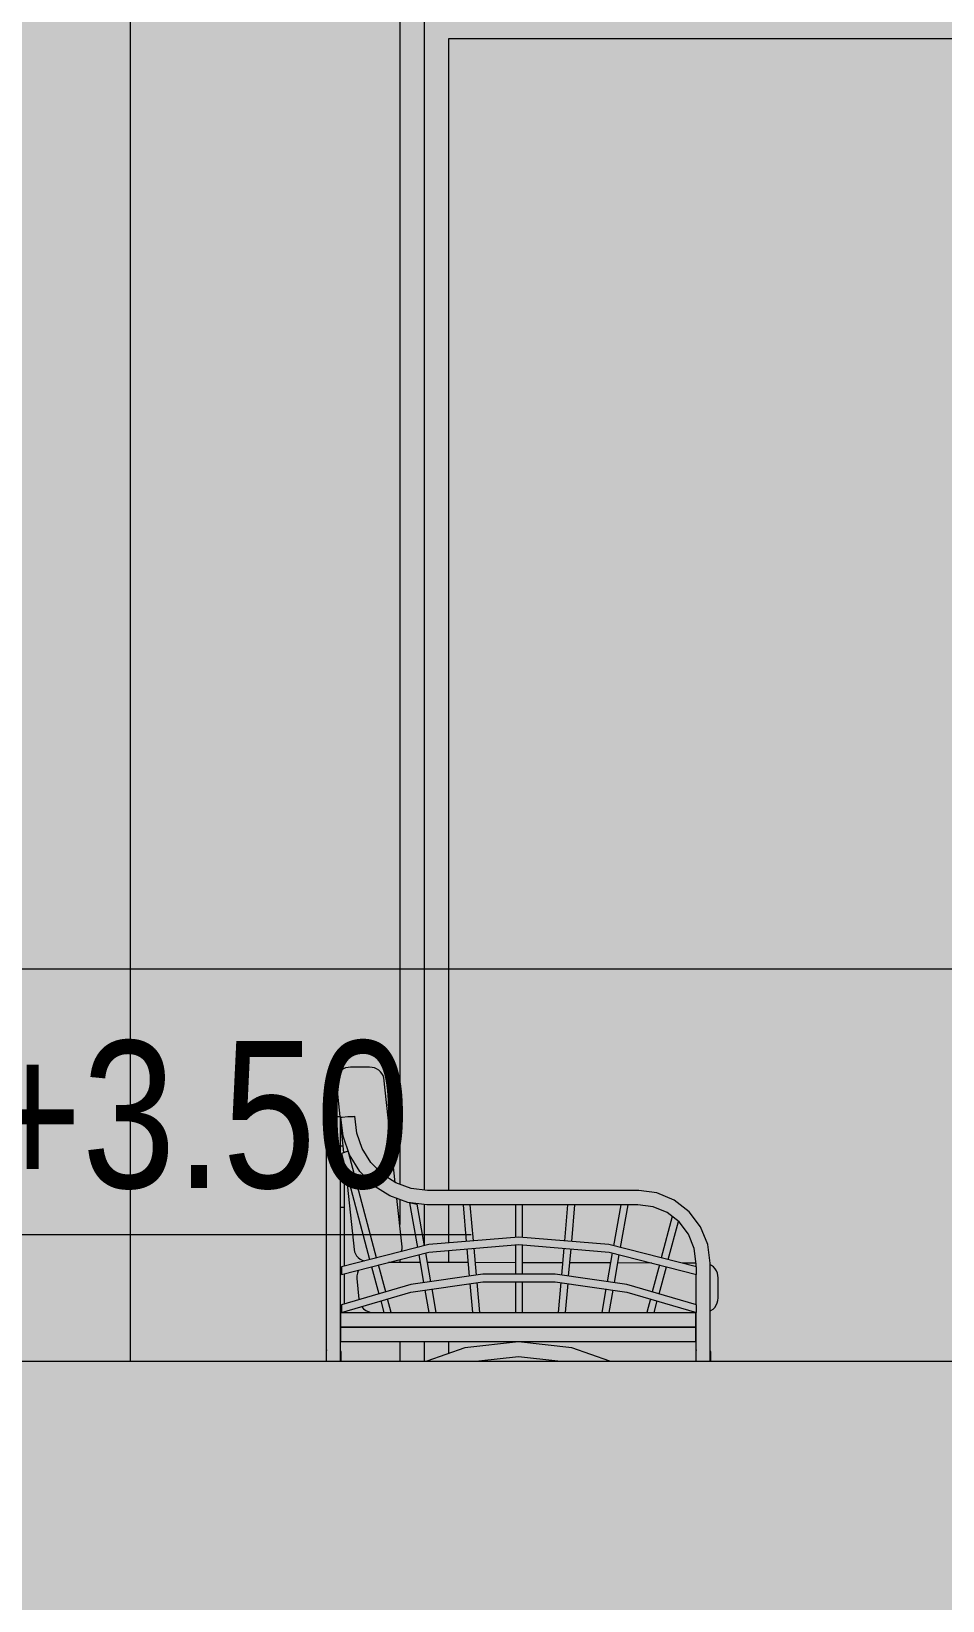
# Model space of a CAD drawing. Header units: centimetres. Extents: x -4381 to 5639, y -3920 to 4826.
# Drawn here: x 179.483 to 181.344, y 13.829 to 17.032 of the extents above; entities that cross this region are included whole.
import ezdxf
from ezdxf.xclip import XClip

# ---------------------------------------------------------------- set-up
doc = ezdxf.new("R2010")
doc.units = ezdxf.units.CM
doc.header["$MEASUREMENT"] = 0
doc.header["$XCLIPFRAME"] = 0
doc.set_wipeout_variables(frame=1)
doc.linetypes.add('Wipeout_Contour', pattern=[100, 0, -100])
for name, color, linetype, lineweight in [('00- NIVEAUX_Pen_No__1', 7, 'Continuous', 5), ('01- MOBILIER_Pen_No__1', 7, 'Continuous', 5), ('Structural - Bearing_Pen_No__1', 7, 'Continuous', 5), ('Structural - Bearing_Pen_No__18', 9, 'Continuous', 5)]:
    doc.layers.add(name, color=color, linetype=linetype, lineweight=lineweight)
for name, color, linetype in [('Dalles', 7, 'Continuous'), ('Drawing & Figure', 7, 'Continuous'), ('Mur de clôture', 7, 'Continuous'), ('Structural - Bearing', 7, 'Continuous')]:
    doc.layers.add(name, color=color, linetype=linetype)
for name, color, linetype, lineweight, true_color in [('Dalles_Pen_No__61', 7, 'Continuous', 5, 0x6a6a6a), ('Structural - Bearing_Pen_No__102', 7, 'Continuous', 5, 0xcccccc), ('Structural - Bearing_Pen_No__112', 7, 'Continuous', 5, 0xd5aaaa), ('Structural - Bearing_Pen_No__61', 7, 'Continuous', 5, 0x6a6a6a)]:
    doc.layers.add(name, color=color, linetype=linetype, lineweight=lineweight, true_color=true_color)
doc.styles.add('GENERATED_STYLE_2', font='')
doc.styles.get('GENERATED_STYLE_2').set_extended_font_data('Arial Narrow Occidental')

# ---------------------------------------------------------------- blocks, each defined once
blk = doc.blocks.new('Drawing_15_15', base_point=(-267.6734, 10.6179))
at = {"color": 254, "linetype": 'Wipeout_Contour', "lineweight": 0, "ltscale": 717.604385}
blk.add_wipeout([(172.0353, 14.1179), (172.0353, 13.7179), (185.6853, 13.7179), (185.6853, 14.1179)], dxfattribs=at).dxf.layer = 'Dalles'
at = {"color": 254, "linetype": 'Wipeout_Contour', "lineweight": 0, "ltscale": 2236.475657}
blk.add_wipeout([(151.2483, 18.6562), (151.2483, 17.0562), (158.8325, 17.0562), (159.0853, 16.9762), (159.0853, 17.2179), (157.0853, 17.2179), (157.0853, 17.8179), (185.6853, 17.8179), (185.6853, 17.5562), (185.9321, 17.5562), (190.6216, 18.0562), (191.5119, 18.0562), (191.5119, 18.6562)], dxfattribs=at).dxf.layer = 'Mur de clôture'
at = {"layer": 'Dalles_Pen_No__61', "linetype": 'Continuous', "ltscale": 10}
blk.add_hatch(color=256, dxfattribs=at).paths.add_polyline_path([(172.0353, 14.1179), (172.0353, 13.7179), (185.6853, 13.7179), (185.6853, 14.1179)])
at = {"color": 254, "linetype": 'Wipeout_Contour', "lineweight": 0, "ltscale": 1458.614276}
blk.add_wipeout([(179.6853, 17.2179), (179.6853, 15.1179), (180.2353, 15.1179), (180.2353, 17.1179), (183.2353, 17.1179), (183.2353, 15.1179), (183.3853, 15.1179), (183.3853, 17.2179)], dxfattribs=at).dxf.layer = 'Structural - Bearing'
at = {"layer": 'Structural - Bearing_Pen_No__112', "linetype": 'Continuous', "ltscale": 10}
blk.add_hatch(color=256, dxfattribs=at).paths.add_polyline_path([(179.6853, 17.2179), (179.6853, 15.1179), (180.2353, 15.1179), (180.2353, 17.1179), (183.2353, 17.1179), (183.2353, 15.1179), (183.3853, 15.1179), (183.3853, 17.2179)])
at = {"color": 254, "linetype": 'Wipeout_Contour', "lineweight": 0, "ltscale": 717.781143}
blk.add_wipeout([(172.3153, 14.3179), (185.3653, 14.3179), (185.3653, 15.1179), (172.3153, 15.1179)], dxfattribs=at).dxf.layer = 'Structural - Bearing'
at = {"layer": 'Structural - Bearing_Pen_No__102', "linetype": 'Continuous', "ltscale": 10}
blk.add_hatch(color=256, dxfattribs=at).paths.add_polyline_path([(172.3153, 14.3179), (185.3653, 14.3179), (185.3653, 15.1179), (172.3153, 15.1179)])
at = {"layer": '01- MOBILIER_Pen_No__1', "linetype": 'Continuous', "ltscale": 10}
for p, q in [((180.1059, 14.8974), (180.1051, 14.893)), ((180.1074, 14.9016), (180.1059, 14.8974)), ((180.1097, 14.9056), (180.1074, 14.9016)), ((180.1127, 14.9091), (180.1097, 14.9056)), ((180.1162, 14.9121), (180.1127, 14.9091)), ((180.1203, 14.9146), (180.1162, 14.9121)), ((180.1248, 14.9164), (180.1203, 14.9146)), ((180.1296, 14.9175), (180.1248, 14.9164)), ((180.1344, 14.9179), (180.1296, 14.9175)), ((180.1737, 14.9179), (180.1344, 14.9179)), ((180.1787, 14.9175), (180.1737, 14.9179)), ((180.1836, 14.9163), (180.1787, 14.9175)), ((180.1881, 14.9144), (180.1836, 14.9163)), ((180.1923, 14.9118), (180.1881, 14.9144)), ((180.1959, 14.9086), (180.1923, 14.9118)), ((180.1989, 14.9049), (180.1959, 14.9086)), ((180.2011, 14.9008), (180.1989, 14.9049)), ((180.2025, 14.8964), (180.2011, 14.9008)), ((180.1051, 14.893), (180.1052, 14.8886)), ((180.1052, 14.8886), (180.1129, 14.8169)), ((180.226, 14.6823), (180.2025, 14.8964)), ((180.0857, 14.8169), (180.0885, 14.8169)), ((180.0885, 14.8169), (180.1, 14.8169)), ((180.1, 14.8169), (180.1115, 14.8169)), ((180.1115, 14.8169), (180.1144, 14.8169)), ((180.1144, 14.8028), (180.1207, 14.7435)), ((180.1151, 14.8161), (180.1179, 14.8162)), ((180.1194, 14.7769), (180.1151, 14.8161)), ((180.1179, 14.8162), (180.1294, 14.8169)), ((180.1294, 14.8169), (180.1409, 14.8175)), ((180.1409, 14.8175), (180.1438, 14.8177)), ((180.1476, 14.7834), (180.1438, 14.8177)), ((180.1325, 14.7389), (180.1194, 14.7769)), ((180.1585, 14.7517), (180.1476, 14.7834)), ((180.1193, 14.7569), (180.1144, 14.7569)), ((180.1298, 14.7467), (180.116, 14.7419)), ((180.116, 14.7419), (180.1738, 14.5251)), ((180.1881, 14.5287), (180.1306, 14.7444)), ((180.1534, 14.7048), (180.1325, 14.7389)), ((180.176, 14.7232), (180.1585, 14.7517)), ((180.1221, 14.6887), (180.1221, 14.7191)), ((180.1242, 14.7112), (180.1419, 14.5456)), ((180.1813, 14.6764), (180.1534, 14.7048)), ((180.1993, 14.6994), (180.176, 14.7232)), ((180.1221, 14.6887), (180.1144, 14.6887)), ((180.1221, 14.6316), (180.1221, 14.6887)), ((180.2147, 14.655), (180.1813, 14.6764)), ((180.2273, 14.6815), (180.1993, 14.6994)), ((180.2584, 14.6704), (180.2273, 14.6815)), ((180.252, 14.6417), (180.2147, 14.655)), ((180.2404, 14.5512), (180.2296, 14.6497)), ((180.2904, 14.6372), (180.252, 14.6417)), ((180.2704, 14.6376), (180.2554, 14.6409)), ((180.2554, 14.6409), (180.2713, 14.5498)), ((180.292, 14.6665), (180.2584, 14.6704)), ((180.7234, 14.6665), (180.292, 14.6665)), ((180.7604, 14.6615), (180.7234, 14.6665)), ((180.7958, 14.6466), (180.7604, 14.6615)), ((180.8262, 14.6228), (180.7958, 14.6466)), ((180.1221, 14.6316), (180.1144, 14.6316)), ((180.1221, 14.512), (180.1221, 14.6316)), ((180.2708, 14.6382), (180.2704, 14.6376)), ((180.2856, 14.5534), (180.2708, 14.6382)), ((180.7215, 14.6372), (180.2904, 14.6372)), ((180.3793, 14.6369), (180.3646, 14.6369)), ((180.3646, 14.6369), (180.3711, 14.5621)), ((180.3857, 14.5633), (180.3793, 14.6369)), ((180.486, 14.6369), (180.4713, 14.6369)), ((180.4713, 14.6369), (180.4713, 14.5704)), ((180.486, 14.5704), (180.486, 14.6369)), ((180.578, 14.6369), (180.5716, 14.5633)), ((180.5928, 14.6369), (180.578, 14.6369)), ((180.5863, 14.5621), (180.5928, 14.6369)), ((180.6863, 14.6369), (180.6717, 14.5534)), ((180.686, 14.5498), (180.7013, 14.6369)), ((180.7013, 14.6369), (180.6863, 14.6369)), ((180.7529, 14.633), (180.7215, 14.6372)), ((180.7813, 14.621), (180.7529, 14.633)), ((180.7917, 14.6129), (180.7693, 14.5287)), ((180.8057, 14.6019), (180.7813, 14.621)), ((180.8495, 14.5917), (180.8262, 14.6228)), ((180.7835, 14.5251), (180.8043, 14.603)), ((180.8245, 14.577), (180.8057, 14.6019)), ((180.8363, 14.548), (180.8245, 14.577)), ((180.8642, 14.5556), (180.8495, 14.5917)), ((180.2949, 14.5558), (180.116, 14.5105)), ((180.1419, 14.5456), (180.1429, 14.5411)), ((180.2388, 14.5425), (180.24, 14.5468)), ((180.24, 14.5468), (180.2404, 14.5512)), ((180.4787, 14.571), (180.2949, 14.5558)), ((180.2949, 14.5406), (180.4787, 14.556)), ((180.3724, 14.5471), (180.3772, 14.4912)), ((180.3918, 14.4932), (180.387, 14.5483)), ((180.4713, 14.5554), (180.4713, 14.4951)), ((180.6624, 14.5558), (180.4787, 14.571)), ((180.4787, 14.556), (180.6625, 14.5406)), ((180.486, 14.4951), (180.486, 14.5554)), ((180.5703, 14.5483), (180.5655, 14.4932)), ((180.5801, 14.4912), (180.5849, 14.5471)), ((180.8413, 14.5105), (180.6624, 14.5558)), ((180.8404, 14.5159), (180.8363, 14.548)), ((180.8691, 14.5178), (180.8642, 14.5556)), ((180.116, 14.4947), (180.2949, 14.5406)), ((180.1429, 14.5411), (180.1446, 14.5368)), ((180.1446, 14.5368), (180.1472, 14.5328)), ((180.1472, 14.5328), (180.1505, 14.5293)), ((180.1505, 14.5293), (180.1544, 14.5263)), ((180.1544, 14.5263), (180.1588, 14.524)), ((180.1588, 14.524), (180.1634, 14.5225)), ((180.2066, 14.4592), (180.1919, 14.5142)), ((180.2767, 14.5192), (180.212, 14.5193)), ((180.2383, 14.5415), (180.2388, 14.5425)), ((180.2739, 14.5352), (180.2839, 14.4779)), ((180.2985, 14.4799), (180.2882, 14.5389)), ((180.3748, 14.5189), (180.2916, 14.5191)), ((180.4713, 14.5187), (180.3896, 14.5189)), ((180.5677, 14.5185), (180.486, 14.5187)), ((180.6655, 14.5183), (180.5825, 14.5185)), ((180.6691, 14.5389), (180.6588, 14.4799)), ((180.6625, 14.5406), (180.8413, 14.4947)), ((180.6734, 14.4779), (180.6834, 14.5352)), ((180.7501, 14.5181), (180.6805, 14.5182)), ((180.7654, 14.5142), (180.7507, 14.4592)), ((180.8401, 14.5179), (180.8119, 14.5179)), ((180.8404, 14.5107), (180.8404, 14.5159)), ((180.872, 14.513), (180.8691, 14.5147)), ((180.8759, 14.51), (180.872, 14.513)), ((180.116, 14.5105), (180.116, 14.4947)), ((180.1221, 14.4346), (180.1221, 14.4962)), ((180.1487, 14.4971), (180.1479, 14.4919)), ((180.1479, 14.4919), (180.1479, 14.4866)), ((180.1479, 14.4866), (180.152, 14.444)), ((180.1505, 14.5021), (180.1487, 14.4971)), ((180.1514, 14.5038), (180.1505, 14.5021)), ((180.1777, 14.5105), (180.1925, 14.4551)), ((180.4047, 14.4951), (180.2582, 14.4742)), ((180.5526, 14.4951), (180.4047, 14.4951)), ((180.6991, 14.4742), (180.5526, 14.4951)), ((180.7649, 14.4551), (180.7796, 14.5105)), ((180.8404, 14.4331), (180.8404, 14.4949)), ((180.8413, 14.4947), (180.8413, 14.5105)), ((180.8791, 14.5064), (180.8759, 14.51)), ((180.8818, 14.5022), (180.8791, 14.5064)), ((180.8837, 14.4977), (180.8818, 14.5022)), ((180.8849, 14.4929), (180.8837, 14.4977)), ((180.8853, 14.4879), (180.8849, 14.4929)), ((180.8853, 14.4469), (180.8853, 14.4879)), ((180.2582, 14.4742), (180.116, 14.4328)), ((180.116, 14.4169), (180.2582, 14.4588)), ((180.2582, 14.4588), (180.4047, 14.48)), ((180.2866, 14.463), (180.2946, 14.4169)), ((180.3096, 14.4169), (180.3011, 14.4651)), ((180.3785, 14.4763), (180.3837, 14.4169)), ((180.3985, 14.4169), (180.3931, 14.4784)), ((180.4047, 14.48), (180.5526, 14.48)), ((180.4713, 14.48), (180.4713, 14.4169)), ((180.486, 14.4169), (180.486, 14.48)), ((180.5526, 14.48), (180.6992, 14.4588)), ((180.5642, 14.4784), (180.5589, 14.4169)), ((180.5736, 14.4169), (180.5788, 14.4763)), ((180.6562, 14.4651), (180.6477, 14.4169)), ((180.6627, 14.4169), (180.6708, 14.463)), ((180.8413, 14.4328), (180.6991, 14.4742)), ((180.6992, 14.4588), (180.8413, 14.4169)), ((180.1147, 14.4169), (180.1144, 14.4169)), ((180.1147, 14.4169), (180.2026, 14.4169)), ((180.1147, 14.4165), (180.1147, 14.4169)), ((180.1147, 14.4136), (180.1147, 14.4165)), ((180.84, 14.4165), (180.1147, 14.4165)), ((180.116, 14.4328), (180.116, 14.4169)), ((180.1221, 14.4169), (180.1221, 14.4187)), ((180.152, 14.444), (180.1521, 14.4433)), ((180.1576, 14.4291), (180.1578, 14.4287)), ((180.1578, 14.4287), (180.1615, 14.4247)), ((180.1615, 14.4247), (180.1658, 14.4213)), ((180.1658, 14.4213), (180.1707, 14.4189)), ((180.1707, 14.4189), (180.1759, 14.4174)), ((180.1759, 14.4174), (180.1812, 14.4169)), ((180.1963, 14.4406), (180.2026, 14.4169)), ((180.2026, 14.4169), (180.2179, 14.4169)), ((180.2179, 14.4169), (180.2104, 14.4448)), ((180.2179, 14.4169), (180.2946, 14.4169)), ((180.2946, 14.4169), (180.3096, 14.4169)), ((180.3096, 14.4169), (180.3837, 14.4169)), ((180.3837, 14.4169), (180.3985, 14.4169)), ((180.3985, 14.4169), (180.4713, 14.4169)), ((180.4713, 14.4169), (180.486, 14.4169)), ((180.486, 14.4169), (180.5589, 14.4169)), ((180.5589, 14.4169), (180.5736, 14.4169)), ((180.5736, 14.4169), (180.6477, 14.4169)), ((180.6477, 14.4169), (180.6627, 14.4169)), ((180.6627, 14.4169), (180.7394, 14.4169)), ((180.7469, 14.4448), (180.7394, 14.4169)), ((180.7394, 14.4169), (180.7547, 14.4169)), ((180.7547, 14.4169), (180.761, 14.4406)), ((180.7547, 14.4169), (180.84, 14.4169)), ((180.84, 14.4169), (180.8404, 14.4169)), ((180.84, 14.4165), (180.84, 14.4169)), ((180.84, 14.4136), (180.84, 14.4165)), ((180.8413, 14.4169), (180.8413, 14.4328)), ((180.8691, 14.4201), (180.8706, 14.4209)), ((180.8706, 14.4209), (180.8748, 14.4239)), ((180.8748, 14.4239), (180.8785, 14.4276)), ((180.8785, 14.4276), (180.8814, 14.4319)), ((180.8814, 14.4319), (180.8836, 14.4366)), ((180.8836, 14.4366), (180.8849, 14.4417)), ((180.8849, 14.4417), (180.8853, 14.4469)), ((180.1147, 14.4019), (180.1147, 14.4136)), ((180.1147, 14.3901), (180.1147, 14.4019)), ((180.1147, 14.3872), (180.1147, 14.3901)), ((180.84, 14.3872), (180.1147, 14.3872)), ((180.1147, 14.3869), (180.1147, 14.3872)), ((180.1147, 14.3869), (180.84, 14.3869)), ((180.1147, 14.3836), (180.1147, 14.3865)), ((180.84, 14.3865), (180.1147, 14.3865)), ((180.84, 14.4019), (180.84, 14.4136)), ((180.84, 14.3901), (180.84, 14.4019)), ((180.84, 14.3872), (180.84, 14.3901)), ((180.84, 14.3869), (180.84, 14.3872)), ((180.84, 14.3836), (180.84, 14.3865)), ((180.1147, 14.3719), (180.1147, 14.3836)), ((180.1147, 14.3601), (180.1147, 14.3719)), ((180.1147, 14.3572), (180.1147, 14.3601)), ((180.84, 14.3572), (180.1147, 14.3572)), ((180.4774, 14.3569), (180.3681, 14.3447)), ((180.5866, 14.3447), (180.4774, 14.3569)), ((180.84, 14.3719), (180.84, 14.3836)), ((180.84, 14.3601), (180.84, 14.3719)), ((180.84, 14.3572), (180.84, 14.3601)), ((180.0857, 14.3411), (180.0853, 14.3378)), ((180.1147, 14.3378), (180.1144, 14.3411)), ((180.8404, 14.3411), (180.84, 14.3378)), ((180.8694, 14.3378), (180.8691, 14.3411))]:
    blk.add_line(p, q, dxfattribs=at)
at = {"layer": 'Structural - Bearing_Pen_No__1', "linetype": 'Continuous', "ltscale": 10}
for p, q in [((180.2353, 14.6476), (180.2353, 14.597)), ((180.2853, 14.6378), (180.2853, 14.5551)), ((180.3353, 14.5592), (180.3353, 14.6372)), ((180.2353, 14.5253), (180.2353, 14.5193)), ((180.3353, 14.519), (180.3353, 14.544)), ((180.2353, 14.3869), (180.2353, 14.3865)), ((180.2853, 14.3869), (180.2853, 14.3865)), ((180.3353, 14.3865), (180.3353, 14.3869))]:
    blk.add_line(p, q, dxfattribs=at)
at = {"color": 254, "linetype": 'Wipeout_Contour', "lineweight": 0, "ltscale": 723.921249}
blk.add_wipeout([(180.2353, 17.0679), (180.2353, 15.1179), (180.2853, 15.1179), (180.2853, 17.0679)], dxfattribs=at).dxf.layer = 'Structural - Bearing'
at = {"color": 254, "linetype": 'Wipeout_Contour', "lineweight": 0, "ltscale": 717.698223}
blk.add_wipeout([(172.3353, 14.1179), (185.3853, 14.1179), (185.3853, 14.3179), (172.3353, 14.3179)], dxfattribs=at).dxf.layer = 'Structural - Bearing'
at = {"layer": 'Structural - Bearing_Pen_No__18', "linetype": 'Continuous', "ltscale": 10}
blk.add_hatch(color=256, dxfattribs=at).paths.add_polyline_path([(180.2353, 17.0679), (180.2353, 15.1179), (180.2853, 15.1179), (180.2853, 17.0679)])
at = {"layer": 'Structural - Bearing_Pen_No__61', "linetype": 'Continuous', "ltscale": 10}
blk.add_hatch(color=256, dxfattribs=at).paths.add_polyline_path([(172.3353, 14.1179), (185.3853, 14.1179), (185.3853, 14.3179), (172.3353, 14.3179)])
at = {"layer": '01- MOBILIER_Pen_No__1', "linetype": 'Continuous', "ltscale": 10}
for p, q in [((180.0857, 14.3179), (180.0857, 14.8169)), ((180.1144, 14.3179), (180.1144, 14.8169)), ((180.8691, 14.3179), (180.8691, 14.5178)), ((180.8404, 14.3179), (180.8404, 14.4171)), ((180.0853, 14.3378), (180.0853, 14.3179)), ((180.1147, 14.3378), (180.1147, 14.3179)), ((180.3681, 14.3447), (180.2908, 14.3179)), ((180.4774, 14.3269), (180.3968, 14.3179)), ((180.5579, 14.3179), (180.4774, 14.3269)), ((180.664, 14.3179), (180.5866, 14.3447)), ((180.84, 14.3378), (180.84, 14.3179)), ((180.8694, 14.3378), (180.8694, 14.3179))]:
    blk.add_line(p, q, dxfattribs=at)
at = {"layer": 'Structural - Bearing_Pen_No__1', "linetype": 'Continuous', "ltscale": 10}
for p, q in [((180.2353, 17.1179), (180.2353, 14.6786)), ((180.2353, 14.3572), (180.2353, 14.3179)), ((180.2853, 14.3572), (180.2853, 14.3179)), ((180.3353, 14.3333), (180.3353, 14.3572))]:
    blk.add_line(p, q, dxfattribs=at)
at = {"color": 254, "linetype": 'Wipeout_Contour', "lineweight": 0, "ltscale": 2466.195557}
blk.add_wipeout([(172.0353, 14.3179), (172.3153, 14.3179), (172.3153, 15.1179), (172.5853, 15.1179), (172.5853, 17.1179), (175.5853, 17.1179), (175.5853, 15.1179), (176.1853, 15.1179), (176.1853, 17.1179), (179.1853, 17.1179), (179.1853, 15.1179), (179.6853, 15.1179), (179.6853, 17.2179), (172.0353, 17.2179)], dxfattribs=at).dxf.layer = 'Structural - Bearing'
at = {"color": 254, "linetype": 'Wipeout_Contour', "lineweight": 0, "ltscale": 724.11107}
blk.add_wipeout([(180.2853, 17.0179), (180.2853, 15.1179), (180.3353, 15.1179), (180.3353, 17.0179)], dxfattribs=at).dxf.layer = 'Structural - Bearing'
at = {"layer": 'Structural - Bearing_Pen_No__112', "linetype": 'Continuous', "ltscale": 10}
blk.add_hatch(color=256, dxfattribs=at).paths.add_polyline_path([(172.0353, 14.3179), (172.3153, 14.3179), (172.3153, 15.1179), (172.5853, 15.1179), (172.5853, 17.1179), (175.5853, 17.1179), (175.5853, 15.1179), (176.1853, 15.1179), (176.1853, 17.1179), (179.1853, 17.1179), (179.1853, 15.1179), (179.6853, 15.1179), (179.6853, 17.2179), (172.0353, 17.2179)])
at = {"layer": 'Structural - Bearing_Pen_No__18', "linetype": 'Continuous', "ltscale": 10}
blk.add_hatch(color=256, dxfattribs=at).paths.add_polyline_path([(180.2853, 17.0179), (180.2853, 15.1179), (180.3353, 15.1179), (180.3353, 17.0179)])
at = {"layer": '00- NIVEAUX_Pen_No__1', "linetype": 'Continuous', "ltscale": 10}
blk.add_line((180.381, 14.5756), (179.2657, 14.5756), dxfattribs=at)
at = {"layer": 'Structural - Bearing_Pen_No__1', "linetype": 'Continuous', "ltscale": 10}
for p, q in [((179.6853, 14.3179), (179.6853, 17.2179)), ((172.3353, 14.3179), (185.3853, 14.3179))]:
    blk.add_line(p, q, dxfattribs=at)
at = {"layer": '00- NIVEAUX_Pen_No__1', "linetype": 'Continuous', "insert": (179.3857, 14.6673), "char_height": 0.3, "attachment_point": 7, "style": 'GENERATED_STYLE_2'}
blk.add_mtext('\\A1;{\\fArial Narrow Occidental|b0|i0|c0|p34;+3.50}', dxfattribs=at)
at = {"color": 254, "linetype": 'Wipeout_Contour', "lineweight": 0, "ltscale": 1090.845136}
blk.add_wipeout([(180.2853, 17.0679), (180.2853, 17.0179), (180.3353, 17.0179), (181.7103, 17.0179), (181.7603, 17.0179), (181.7603, 17.0679)], dxfattribs=at).dxf.layer = 'Structural - Bearing'
at = {"layer": 'Structural - Bearing_Pen_No__18', "linetype": 'Continuous', "ltscale": 10}
blk.add_hatch(color=256, dxfattribs=at).paths.add_polyline_path([(180.2853, 17.0679), (180.2853, 17.0179), (180.3353, 17.0179), (181.7103, 17.0179), (181.7603, 17.0179), (181.7603, 17.0679)])
at = {"layer": 'Structural - Bearing_Pen_No__1', "linetype": 'Continuous', "ltscale": 10}
for p, q in [((180.2853, 17.0679), (180.2853, 17.0179)), ((180.2853, 17.0179), (180.2853, 14.6673))]:
    blk.add_line(p, q, dxfattribs=at)
at = {"color": 254, "linetype": 'Wipeout_Contour', "lineweight": 0, "ltscale": 726.949222}
blk.add_wipeout([(180.3353, 15.1179), (181.7103, 15.1179), (181.7103, 17.0179), (180.3353, 17.0179)], dxfattribs=at).dxf.layer = 'Structural - Bearing'
at = {"layer": 'Structural - Bearing_Pen_No__102', "linetype": 'Continuous', "ltscale": 10}
blk.add_hatch(color=256, dxfattribs=at).paths.add_polyline_path([(180.3353, 15.1179), (181.7103, 15.1179), (181.7103, 17.0179), (180.3353, 17.0179)])
at = {"layer": 'Structural - Bearing_Pen_No__1', "linetype": 'Continuous', "ltscale": 10}
for p, q in [((180.3353, 14.6665), (180.3353, 17.0179)), ((180.3353, 17.0179), (181.7103, 17.0179)), ((185.3653, 15.1179), (172.3153, 15.1179)), ((185.3653, 15.1179), (172.3353, 15.1179))]:
    blk.add_line(p, q, dxfattribs=at)

msp = doc.modelspace()

# ---------------------------------------------------------------- block references
at = {"layer": 'Drawing & Figure', "color": 151, "linetype": 'Continuous', "lineweight": 5, "ltscale": 10, "true_color": 0x80c2ff}
ref = msp.add_blockref('Drawing_15_15', (-267.67341, 10.61787), dxfattribs=at)
XClip(ref).set_block_clipping_path([(150.8554874385, 0.9963282177), (191.9907812231, 21.3358905514)])

doc.saveas('drawing.dxf')
